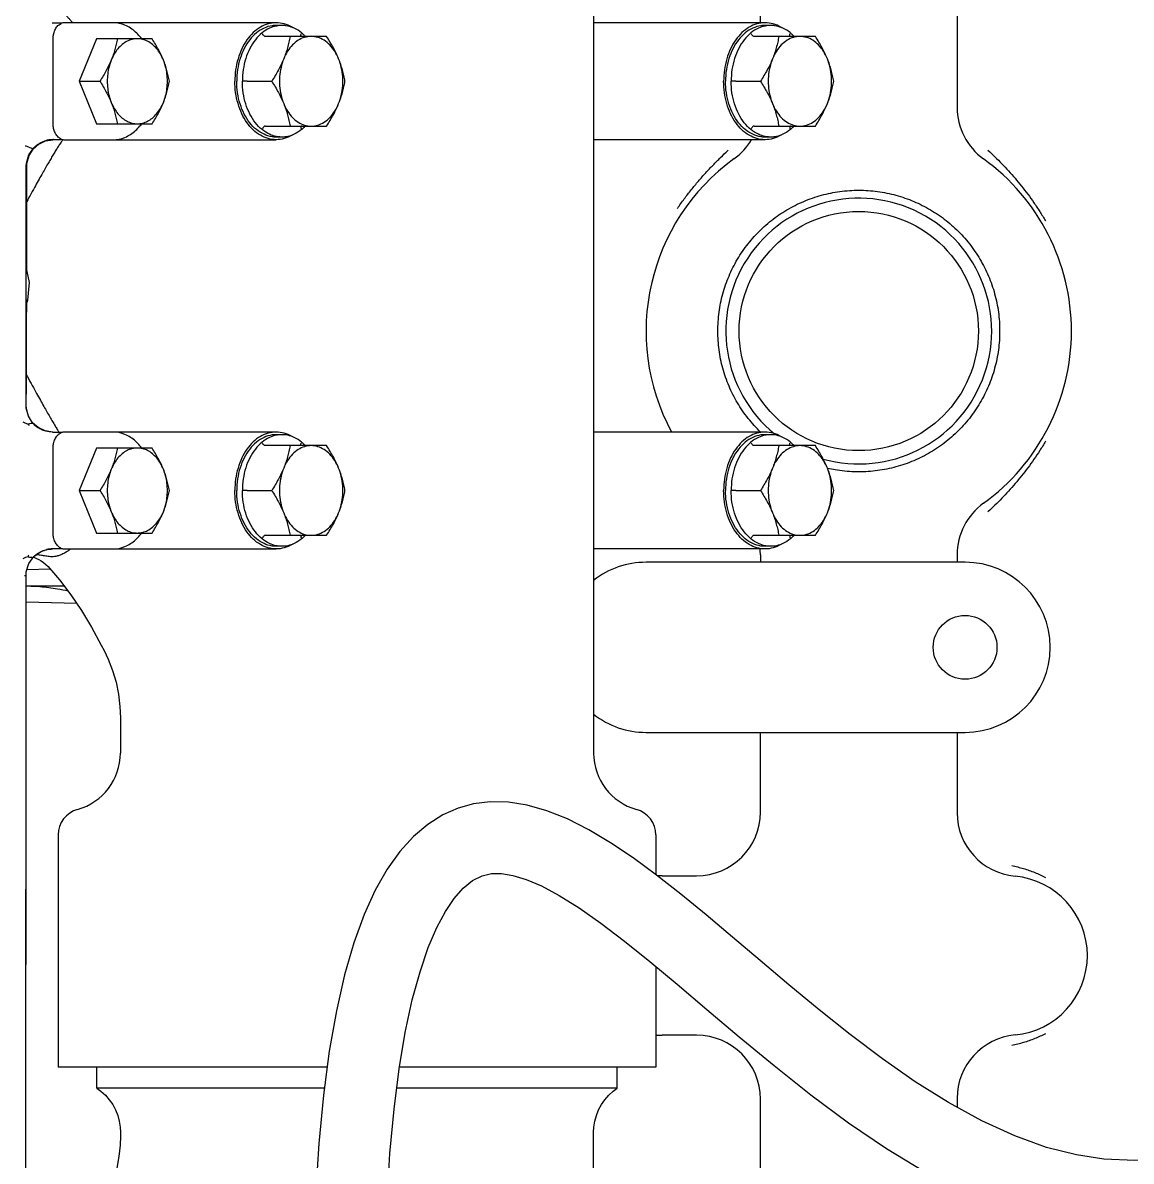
# Model space of a CAD drawing. Header units: millimetres. Extents: x 156850 to 204135, y 56350 to 74150.
# Drawn here: x 174462.8 to 174671.2, y 60931.3 to 61145.5 of the extents above; entities that cross this region are included whole.
import ezdxf

# ---------------------------------------------------------------- set-up
doc = ezdxf.new("R2010")
doc.units = ezdxf.units.MM
doc.header["$LTSCALE"] = 150
doc.layers.add('-----33 Equipment', color=5, linetype='Continuous')

# ---------------------------------------------------------------- blocks, each defined once
blk = doc.blocks.new('X-2F-PLAN$0$A$C73FA2420')
at = {"color": 0, "linetype": 'Continuous'}
for p, q in [((1229.8, 1174.88), (1238.05, 1174.88)), ((1238.05, 1174.88), (1252.91, 1174.88)), ((1252.91, 1174.88), (1253.74, 1174.88)), ((1281.98, 1165.36), (1282.22, 1174.88)), ((1285.23, 1167.67), (1285.23, 1174.89)), ((1288.43, 1170.27), (1288.32, 1174.71)), ((1318.73, 1174.85), (1319.24, 1174.87)), ((1319.25, 1174.84), (1323.36, 1174.82)), ((1338.16, 1174.85), (1339.06, 1174.52)), ((1339.06, 1174.52), (1342.38, 1174.21)), ((1339.18, 1174.76), (1339.18, 1174.76)), ((1342.38, 1174.21), (1345.31, 1174.84)), ((1344.19, 1174.74), (1348.45, 1174.73)), ((1348.45, 1174.73), (1351.01, 1174.73)), ((1351.01, 1174.73), (1353.95, 1174.73)), ((1353.95, 1174.73), (1356.78, 1174.73)), ((1356.78, 1174.73), (1360.34, 1174.73)), ((1360.34, 1174.73), (1364.22, 1174.74)), ((1364.22, 1174.74), (1364.74, 1174.71)), ((1364.23, 1174.84), (1364.81, 1174.81)), ((1364.81, 1174.81), (1366.41, 1174.34)), ((1290.7, 1173.46), (1290.65, 1173.32)), ((1314.45, 1171.3), (1315.06, 1172.59)), ((1315.06, 1172.59), (1315.99, 1173.64)), ((1367.48, 1173.54), (1368.41, 1172.49)), ((1368.41, 1172.49), (1369.01, 1171.2)), ((1292.23, 1168.26), (1292.23, 1169.89)), ((1295.23, 1169.79), (1311.23, 1169.79)), ((1314.23, 1169.86), (1314.45, 1171.3)), ((1314.23, 1169.88), (1314.23, 1168.26)), ((1369.01, 1171.2), (1369.22, 1169.86)), ((1369.23, 1168.25), (1369.23, 1169.86)), ((1372.23, 1169.79), (1388.23, 1169.79)), ((1391.23, 1170), (1391.23, 1168.13)), ((1238.42, 1168.84), (1194.73, 1168.84)), ((1194.73, 1118.26), (1194.73, 1168.84)), ((1292.23, 1167.67), (1292.23, 1127.84)), ((1314.23, 1127.84), (1314.23, 1167.67)), ((1369.23, 1167.67), (1369.23, 1127.84)), ((1391.23, 1127.84), (1391.23, 1167.67)), ((1303.23, 1164.9), (1295.23, 1161.64)), ((1311.23, 1161.64), (1303.23, 1164.9)), ((1303.23, 1164.9), (1303.23, 1160.99)), ((1380.23, 1164.9), (1372.23, 1161.64)), ((1388.23, 1161.64), (1380.23, 1164.9)), ((1380.23, 1164.9), (1380.23, 1160.99)), ((1190.79, 1161.59), (1194.73, 1161.59)), ((1190.79, 1118.79), (1190.79, 1161.59)), ((1295.23, 1161.64), (1295.23, 1151.19)), ((1311.23, 1151.19), (1311.23, 1161.64)), ((1372.23, 1161.64), (1372.23, 1151.19)), ((1388.23, 1151.19), (1388.23, 1161.64)), ((1273.14, 1160.21), (1273.14, 1160.21)), ((1182.48, 1157.13), (1181.78, 1157.13)), ((1260.47, 1157.14), (1253.83, 1157.14)), ((1262.62, 1157.22), (1260.47, 1157.14)), ((1303.23, 1133.31), (1303.23, 1128.68)), ((1380.23, 1133.31), (1380.23, 1128.68)), ((1294.8, 1129.87), (1294.8, 1118.35)), ((1311.67, 1118.35), (1311.67, 1129.87)), ((1371.8, 1129.87), (1371.8, 1118.35)), ((1388.67, 1118.35), (1388.67, 1129.87)), ((1292.73, 1126.78), (1292.73, 1127.84)), ((1313.73, 1126.78), (1313.73, 1127.84)), ((1369.73, 1126.78), (1369.73, 1127.84)), ((1390.73, 1126.78), (1390.73, 1127.84)), ((1190.79, 1063.69), (1190.79, 1105.17)), ((1194.73, 1056.44), (1194.73, 1104.66)), ((1243.46, 1093.62), (1243.46, 1093.62)), ((1230.75, 1089.08), (1230.75, 1089.08)), ((1164.95, 1068.14), (1182.48, 1068.14)), ((1423.73, 1068.14), (1253.83, 1068.14)), ((1292.23, 1035.91), (1292.23, 1068.14)), ((1314.23, 1035.91), (1314.23, 1068.14)), ((1369.23, 1035.91), (1369.23, 1068.14)), ((1391.23, 1035.91), (1391.23, 1068.14)), ((1190.79, 1063.69), (1194.73, 1063.69)), ((1257.73, 1058.28), (1257.73, 998.28)), ((1289.73, 998.28), (1289.73, 1058.28)), ((1213.67, 1056.44), (1194.73, 1056.44)), ((1238.42, 1056.44), (1230.94, 1056.44)), ((1200.73, 1048.78), (1200.73, 1055.28)), ((1230.73, 1055.28), (1230.73, 1048.78)), ((1303.23, 1041.38), (1303.23, 1036.76)), ((1380.23, 1041.38), (1380.23, 1036.76)), ((1174.35, 1036.78), (1188.73, 1036.78)), ((1242.73, 1036.78), (1257.73, 1036.78)), ((1291.12, 1036.78), (1289.73, 1036.78)), ((1294.8, 1037.94), (1294.8, 1026.43)), ((1311.67, 1026.43), (1311.67, 1037.94)), ((1371.8, 1037.94), (1371.8, 1026.43)), ((1388.67, 1026.43), (1388.67, 1037.94)), ((1391.23, 1036.78), (1423.73, 1036.78)), ((1292.73, 1034.85), (1292.73, 1035.91)), ((1313.73, 1034.85), (1313.73, 1035.91)), ((1369.73, 1034.85), (1369.73, 1035.91)), ((1390.73, 1034.85), (1390.73, 1035.91)), ((1188.85, 999.78), (1187.18, 999.78)), ((1257.73, 999.78), (1242.62, 999.78)), ((1291.12, 999.78), (1289.73, 999.78)), ((1423.85, 999.78), (1375.35, 999.78))]:
    blk.add_line(p, q, dxfattribs=at)
for points in [[(1171.91, 1174.89), (1192.34, 1174.89), (1198.63, 1174.89), (1204.54, 1174.89), (1210.01, 1174.89), (1225.36, 1174.89)], [(1209.67, 1174.89), (1210.45, 1174.89), (1211.24, 1174.89), (1212.03, 1174.89), (1212.82, 1174.89), (1213.61, 1174.89), (1214.41, 1174.88), (1215.2, 1174.88), (1216, 1174.88), (1216.8, 1174.88), (1217.6, 1174.88), (1229.8, 1174.88)], [(1225.36, 1174.89), (1231.18, 1174.88), (1237.52, 1174.88), (1242.45, 1174.88), (1247.33, 1174.88), (1267.92, 1174.88)], [(1267.92, 1174.88), (1273.81, 1174.88), (1279.97, 1174.88), (1286.38, 1174.88), (1287.23, 1174.88)], [(1287.23, 1174.88), (1287.91, 1174.84), (1289.52, 1174.33), (1290.8, 1173.39)], [(1291.06, 1174.4), (1290.93, 1174.46), (1290.78, 1174.51)], [(1314.61, 1171.77), (1315.06, 1172.62), (1315.99, 1173.68), (1317.23, 1174.45), (1318.73, 1174.85)], [(1315.53, 1174.38), (1315.5, 1174.37), (1315.47, 1174.38)], [(1315.71, 1174.43), (1315.65, 1174.41), (1315.59, 1174.39), (1315.53, 1174.38)], [(1315.99, 1173.64), (1317.23, 1174.42), (1318.74, 1174.81), (1319.25, 1174.84)], [(1319.24, 1174.87), (1322.9, 1174.87), (1333.67, 1174.85), (1343.72, 1174.84), (1353.17, 1174.83), (1362.17, 1174.84), (1364.23, 1174.84)], [(1323.36, 1174.82), (1329.75, 1174.8), (1330.04, 1174.8), (1330.33, 1174.8), (1330.63, 1174.8)], [(1330.63, 1174.8), (1333.5, 1174.78), (1333.78, 1174.78), (1334.06, 1174.78), (1334.34, 1174.78), (1339.17, 1174.76)], [(1364.74, 1174.71), (1366.24, 1174.32), (1367.48, 1173.54)], [(1366.41, 1174.34), (1367.72, 1173.43), (1368.03, 1173.07)], [(1290.65, 1173.32), (1290.46, 1172.9), (1290.24, 1172.47), (1289.98, 1172.04), (1289.67, 1171.6), (1289.33, 1171.17), (1288.94, 1170.75), (1288.62, 1170.44)], [(1290.65, 1173.76), (1290.64, 1173.71), (1290.64, 1173.66), (1290.65, 1173.62)], [(1290.8, 1173.39), (1291.7, 1172.14), (1291.82, 1171.77)], [(1315.83, 1173.59), (1315.84, 1173.62), (1315.85, 1173.65)], [(1288.62, 1170.44), (1286.42, 1168.57), (1283.63, 1166.46), (1280.65, 1164.47), (1277.5, 1162.57), (1274.15, 1160.73), (1273.14, 1160.21)], [(1181.78, 1157.13), (1180.03, 1157.19), (1177.92, 1157.4), (1175.7, 1157.8), (1173.43, 1158.4), (1171.17, 1159.2), (1168.97, 1160.2), (1167, 1161.29)], [(1190.79, 1161.59), (1190.21, 1160.8), (1189.45, 1159.97), (1188.6, 1159.23), (1187.68, 1158.59), (1186.68, 1158.06), (1185.64, 1157.65), (1184.55, 1157.35), (1183.44, 1157.18), (1182.48, 1157.13)], [(1273.14, 1160.21), (1271.49, 1159.42), (1269.36, 1158.6), (1267.15, 1157.96), (1264.9, 1157.49), (1262.62, 1157.22)], [(1243.46, 1093.62), (1242.19, 1096.5), (1240.41, 1099.33), (1238.13, 1102.02), (1235.34, 1104.56), (1232, 1106.96), (1228.05, 1109.21), (1223.44, 1111.3), (1218.15, 1113.23), (1212.12, 1114.97), (1205.33, 1116.52), (1197.77, 1117.86), (1189.45, 1118.97), (1180.38, 1119.84), (1170.56, 1120.45), (1160.11, 1120.8)], [(1159.85, 1107.3), (1169.45, 1106.99), (1178.48, 1106.44), (1186.8, 1105.68), (1194.4, 1104.71), (1201.26, 1103.56), (1207.37, 1102.24), (1212.7, 1100.79), (1217.24, 1099.23), (1221, 1097.63), (1224.04, 1096.01), (1226.49, 1094.35), (1228.42, 1092.65), (1229.84, 1090.89), (1230.75, 1089.08)], [(1234.09, 1060.7), (1236.95, 1064.95), (1239.41, 1069.07), (1241.44, 1073.07), (1242.99, 1076.92), (1244.04, 1080.62), (1244.6, 1084.18), (1244.66, 1087.58), (1244.26, 1090.76), (1243.46, 1093.62)], [(1230.75, 1089.08), (1231.15, 1087.33), (1231.16, 1085.45), (1230.81, 1083.32), (1230.06, 1080.85), (1228.82, 1077.95), (1227.03, 1074.6), (1224.69, 1070.86), (1221.81, 1066.77), (1218.44, 1062.33), (1214.6, 1057.56), (1210.33, 1052.43), (1205.61, 1046.86), (1200.46, 1040.77), (1195.02, 1034.21), (1189.54, 1027.3), (1184.26, 1020.2), (1179.41, 1013.07), (1175.18, 1006.07), (1174.54, 1004.86)], [(1182.48, 1068.14), (1183.44, 1068.09), (1184.55, 1067.92), (1185.64, 1067.62), (1186.68, 1067.21), (1187.68, 1066.68), (1188.6, 1066.04), (1189.45, 1065.3), (1190.21, 1064.47), (1190.79, 1063.69)], [(1177.45, 972.21), (1178.21, 977.32), (1179.64, 982.97), (1181.79, 988.95), (1184.62, 995.12), (1188.06, 1001.39), (1192, 1007.65), (1196.31, 1013.83), (1200.87, 1019.87), (1205.54, 1025.74), (1210.23, 1031.41), (1214.82, 1036.85), (1219.22, 1042.04), (1223.39, 1047), (1227.28, 1051.75), (1230.85, 1056.31), (1234.09, 1060.7)], [(1177.48, 952.29), (1177.21, 959.67), (1177.15, 966.38), (1177.45, 972.21)]]:
    blk.add_lwpolyline(points, dxfattribs=at)
for centre, radius in [((1333.23, 1018.28), 22.5), ((1038.73, 841.29), 165.1), ((1273.73, 998.28), 6)]:
    blk.add_circle(centre, radius, dxfattribs=at)
for centre, radius, start, end in [((1238.42, 1163.84), 5, 15.5899, 90), ((1253.83, 1168.14), 11, 195.5899, 270), ((1253.83, 1057.14), 11, 90, 164.4101), ((1273.73, 1058.28), 16, 141.9397, 180), ((1273.73, 1058.28), 16, 0, 38.0603), ((1238.42, 1061.44), 5, 270, 344.4101), ((1333.23, 1018.28), 40, 35.9117, 118.3723), ((1215.73, 1055.28), 15, 175.5744, 180), ((1215.73, 1055.28), 15, 0, 3.2108), ((1188.73, 1048.78), 12, 270, 0), ((1242.73, 1048.78), 12, 180, 270), ((1333.23, 1018.28), 25, 164.454, 140.7462), ((1375.35, 1048.78), 12, 215.9117, 239.3426), ((1291.12, 1048.78), 12, 270, 275.3387), ((1188.85, 987.78), 12, 5.3128, 90), ((1242.62, 987.78), 12, 90, 174.6872), ((1273.73, 998.28), 16, 180, 0), ((1291.12, 987.78), 12, 35.9117, 90), ((1375.35, 987.78), 12, 90, 144.0883), ((1333.23, 1018.28), 40, 215.9117, 324.0883), ((1215.73, 990.28), 15, 185.3128, 354.6872)]:
    blk.add_arc(centre, radius, start, end, dxfattribs=at)
for points, start_tangent, end_tangent in [([(1284.3, 1166.93), (1284.69, 1168.99), (1285.1, 1172.27), (1285.22, 1174.58)], (0.213147, 0.97702), (0.024711, 0.999695)), ([(1287.24, 1175.2), (1287.23, 1174.88)], (-0.003696, -0.999993), (0.189309, 0.981918)), ([(1290.78, 1174.51), (1290.6, 1175.01), (1290.38, 1175.49)], (-0.306508, 0.951868), (-0.441471, 0.897276)), ([(1290.78, 1174.51), (1290.67, 1173.98), (1290.7, 1173.78)], (-0.17666, -0.984272), (0.333357, -0.942801)), ([(1325.02, 1174.82), (1324.59, 1174.59), (1322.96, 1173.7), (1321.51, 1172.9), (1320.22, 1172.19), (1319.06, 1171.54), (1318.02, 1170.95), (1317.08, 1170.41), (1316.21, 1169.9), (1315.41, 1169.42), (1314.74, 1169.02)], (-0.880369, -0.474289), (-0.85026, -0.526362)), ([(1316.15, 1175.47), (1315.91, 1174.95), (1315.71, 1174.43)], (-0.466391, -0.884579), (-0.322063, -0.946718)), ([(1315.81, 1174), (1315.71, 1174.43)], (-0.252028, 0.96772), (-0.203317, 0.979113)), ([(1315.85, 1173.65), (1315.81, 1174)], (0.206956, 0.97835), (-0.252028, 0.96772)), ([(1368.79, 1168.27), (1368.42, 1168.52), (1367.77, 1168.94), (1367.08, 1169.38), (1366.33, 1169.83), (1365.53, 1170.3), (1364.67, 1170.81), (1363.72, 1171.35), (1362.68, 1171.94), (1361.52, 1172.59), (1360.22, 1173.31), (1358.77, 1174.11), (1357.64, 1174.73)], (-0.823476, 0.56735), (-0.879408, 0.476069)), ([(1367.81, 1174.33), (1367.71, 1173.99), (1367.61, 1173.54)], (-0.275199, -0.961387), (0.592957, -0.805234)), ([(1367.82, 1174.34), (1367.94, 1174.69), (1368.04, 1175.07)], (0.287151, 0.957885), (0.251036, 0.967978)), ([(1290.65, 1173.62), (1290.71, 1173.57)], (0.687827, -0.725875), (0.679333, -0.733831)), ([(1290.71, 1173.57), (1291.53, 1172.46), (1291.63, 1172.27)], (0.679333, -0.733831), (0.464444, -0.885602)), ([(1290.81, 1170.52), (1290.94, 1171.39), (1291.05, 1172.2), (1291.15, 1172.91)], (0.147522, 0.989059), (0.122176, 0.992508)), ([(1291.15, 1172.91), (1291.15, 1172.95)], (0.122176, 0.992508), (0.120888, 0.992666)), ([(1291.63, 1172.27), (1291.86, 1171.79)], (0.464444, -0.885602), (0.37724, -0.926116)), ([(1291.86, 1171.79), (1292.06, 1171.19)], (0.37724, -0.926116), (0.26272, -0.964872)), ([(1314.41, 1171.19), (1314.61, 1171.77)], (0.266959, 0.963708), (0.380815, 0.924651)), ([(1314.61, 1171.77), (1314.95, 1172.45), (1315.68, 1173.43)], (0.380815, 0.924651), (0.674823, 0.737979)), ([(1315.68, 1173.43), (1315.83, 1173.59)], (0.674823, 0.737979), (0.701153, 0.713011)), ([(1367.71, 1173.44), (1368.16, 1172.93)], (0.707421, -0.706792), (0.614768, -0.788708)), ([(1368.16, 1172.93), (1368.24, 1172.82)], (0.614768, -0.788708), (0.594917, -0.803787)), ([(1368.24, 1172.82), (1368.54, 1172.38), (1368.84, 1171.79)], (0.594917, -0.803787), (0.392673, -0.919678)), ([(1368.84, 1171.79), (1369.06, 1171.17), (1369.08, 1171.08)], (0.392672, -0.919679), (0.249698, -0.968324)), ([(1291.65, 1167.31), (1291.46, 1167.64), (1291.14, 1168.31), (1290.91, 1168.96), (1290.8, 1169.55), (1290.77, 1170.06), (1290.81, 1170.52)], (-0.523681, 0.851914), (0.147545, 0.989055)), ([(1292.06, 1171.19), (1292.13, 1170.91)], (0.26272, -0.964872), (0.206154, -0.97852)), ([(1292.22, 1170.45), (1292.13, 1171.04)], (-0.106998, 0.994259), (-0.208776, 0.977964)), ([(1292.13, 1170.91), (1292.23, 1169.89)], (0.206154, -0.97852), (0, -1)), ([(1292.26, 1169.88), (1292.22, 1170.45)], (-0.025662, 0.999671), (-0.106998, 0.994259)), ([(1292.26, 1169.73), (1292.26, 1169.88)], (0.018639, 0.999826), (-0.025662, 0.999671)), ([(1292.75, 1168.85), (1293.38, 1169.33), (1294.19, 1169.66)], (0.688401, 0.725331), (0.967127, 0.254293)), ([(1294.19, 1169.66), (1294.53, 1169.73), (1294.88, 1169.77), (1295.23, 1169.79)], (0.967009, 0.254742), (1, -0.000305)), ([(1311.23, 1169.79), (1311.59, 1169.77), (1311.94, 1169.73), (1312.28, 1169.65)], (1, 0.000289), (0.966885, -0.255212)), ([(1312.28, 1169.65), (1313.1, 1169.33), (1313.73, 1168.85), (1313.87, 1168.68)], (0.967016, -0.254714), (0.60752, -0.794304)), ([(1314.23, 1169.88), (1314.41, 1171.19)], (0, 1), (0.266959, 0.963708)), ([(1369.21, 1170.46), (1369.11, 1171.09)], (-0.118181, 0.992992), (-0.22709, 0.973874)), ([(1369.19, 1170.52), (1369.23, 1169.86)], (0.135205, -0.990818), (0, -1)), ([(1369.26, 1169.86), (1369.21, 1170.46)], (-0.024963, 0.999688), (-0.118181, 0.992992)), ([(1369.26, 1169.71), (1369.26, 1169.86)], (0.022455, 0.999748), (-0.024963, 0.999688)), ([(1369.74, 1168.85), (1370.37, 1169.33), (1371.18, 1169.65)], (0.686172, 0.727439), (0.966137, 0.258029)), ([(1371.18, 1169.65), (1371.52, 1169.73), (1371.88, 1169.77), (1372.23, 1169.79)], (0.96619, 0.257832), (1, -0.000214)), ([(1388.23, 1169.79), (1388.57, 1169.78), (1388.9, 1169.74), (1389.21, 1169.67)], (1, 0.00029), (0.971526, -0.236933)), ([(1389.21, 1169.67), (1390.05, 1169.36), (1390.7, 1168.88), (1390.88, 1168.67)], (0.971613, -0.236577), (0.604365, -0.796707)), ([(1394.84, 1170.95), (1394.72, 1170.43), (1394.51, 1169.83), (1394.17, 1169.18), (1393.71, 1168.51), (1393.17, 1167.88), (1392.63, 1167.34), (1392.13, 1166.89), (1391.66, 1166.48), (1391.23, 1166.11)], (-0.138504, -0.990362), (-0.751285, -0.659978)), ([(1292.35, 1168.26), (1292.23, 1167.67)], (-0.379279, -0.925282), (0, -1)), ([(1292.35, 1168.26), (1292.75, 1168.85)], (0.379287, 0.925279), (0.688401, 0.725331)), ([(1313.87, 1168.68), (1314.12, 1168.26)], (0.60752, -0.794304), (0.378024, -0.925796)), ([(1314.23, 1167.67), (1314.12, 1168.26)], (0, 1), (-0.378193, 0.925727)), ([(1314.66, 1168.97), (1314.23, 1168.7)], (-0.849326, -0.527869), (-0.843637, -0.536914)), ([(1314.74, 1169.02), (1314.66, 1168.97)], (-0.85026, -0.526362), (-0.849326, -0.527869)), ([(1369.02, 1168.11), (1368.79, 1168.27)], (-0.816915, 0.576758), (-0.823476, 0.56735)), ([(1369.24, 1167.96), (1369.02, 1168.11)], (-0.809177, 0.587565), (-0.816915, 0.576758)), ([(1369.35, 1168.25), (1369.23, 1167.67)], (-0.3764, -0.926457), (0, -1)), ([(1369.35, 1168.25), (1369.74, 1168.85)], (0.376412, 0.926452), (0.686172, 0.727439)), ([(1390.88, 1168.67), (1391.1, 1168.29)], (0.604365, -0.796707), (0.39559, -0.918427)), ([(1391.23, 1167.67), (1391.2, 1167.99), (1391.1, 1168.29)], (0, 1), (-0.395552, 0.918444)), ([(1291.83, 1167.03), (1291.65, 1167.31)], (-0.551456, 0.834204), (-0.523681, 0.851914)), ([(1292.23, 1166.45), (1292.21, 1166.49), (1291.83, 1167.03)], (-0.588456, 0.808529), (-0.551456, 0.834204)), ([(1299.23, 1158.85), (1298.25, 1158.48), (1297.26, 1158.18), (1296.25, 1157.92), (1295.23, 1157.72)], (-0.92582, -0.377964), (-0.985438, -0.170033)), ([(1299.23, 1158.85), (1298.1, 1158.29), (1297.11, 1157.59), (1296.31, 1156.78), (1295.72, 1155.89), (1295.35, 1154.93), (1295.23, 1153.95)], (-0.92582, -0.377964), (0, -1)), ([(1303.23, 1160.99), (1302.21, 1160.36), (1301.21, 1159.79), (1300.22, 1159.29), (1299.23, 1158.85)], (-0.84076, -0.541408), (-0.92582, -0.377964)), ([(1307.23, 1158.85), (1305.97, 1159.27), (1304.62, 1159.52), (1303.23, 1159.61), (1301.84, 1159.52), (1300.5, 1159.27), (1299.23, 1158.85)], (-0.92582, 0.377964), (-0.92582, -0.377964)), ([(1307.23, 1158.85), (1306.25, 1159.29), (1305.26, 1159.79), (1304.25, 1160.36), (1303.23, 1160.99)], (-0.92582, 0.377964), (-0.84076, 0.541408)), ([(1311.23, 1153.95), (1311.11, 1154.93), (1310.75, 1155.89), (1310.16, 1156.78), (1309.36, 1157.59), (1308.38, 1158.29), (1307.23, 1158.85)], (0, 1), (-0.92582, 0.377964)), ([(1311.23, 1157.72), (1310.21, 1157.92), (1309.21, 1158.18), (1308.22, 1158.48), (1307.23, 1158.85)], (-0.985438, 0.170033), (-0.92582, 0.377964)), ([(1376.23, 1158.85), (1375.25, 1158.48), (1374.26, 1158.18), (1373.25, 1157.92), (1372.23, 1157.72)], (-0.92582, -0.377964), (-0.985438, -0.170033)), ([(1376.23, 1158.85), (1375.1, 1158.29), (1374.11, 1157.59), (1373.31, 1156.78), (1372.72, 1155.89), (1372.35, 1154.93), (1372.23, 1153.95)], (-0.92582, -0.377964), (0, -1)), ([(1380.23, 1160.99), (1379.21, 1160.36), (1378.21, 1159.79), (1377.22, 1159.29), (1376.23, 1158.85)], (-0.84076, -0.541408), (-0.92582, -0.377964)), ([(1384.23, 1158.85), (1382.97, 1159.27), (1381.62, 1159.52), (1380.23, 1159.61), (1378.84, 1159.52), (1377.5, 1159.27), (1376.23, 1158.85)], (-0.92582, 0.377964), (-0.92582, -0.377964)), ([(1384.23, 1158.85), (1383.25, 1159.29), (1382.26, 1159.79), (1381.25, 1160.36), (1380.23, 1160.99)], (-0.92582, 0.377964), (-0.84076, 0.541408)), ([(1388.23, 1153.95), (1388.11, 1154.93), (1387.75, 1155.89), (1387.16, 1156.78), (1386.36, 1157.59), (1385.38, 1158.29), (1384.23, 1158.85)], (0, 1), (-0.92582, 0.377964)), ([(1388.23, 1157.72), (1387.21, 1157.92), (1386.21, 1158.18), (1385.22, 1158.48), (1384.23, 1158.85)], (-0.985438, 0.170033), (-0.92582, 0.377964)), ([(1292.23, 1158.48), (1292.68, 1156.29), (1293.98, 1154.27), (1294.83, 1153.46)], (0, -1), (0.766761, -0.641932)), ([(1311.64, 1153.46), (1312.49, 1154.27), (1313.79, 1156.29), (1314.23, 1158.48)], (0.766761, 0.641932), (0, 1)), ([(1369.23, 1158.48), (1369.68, 1156.29), (1370.98, 1154.27), (1371.83, 1153.46)], (0, -1), (0.766761, -0.641932)), ([(1388.64, 1153.46), (1389.49, 1154.27), (1390.79, 1156.29), (1391.23, 1158.48)], (0.766761, 0.641932), (0, 1)), ([(1294.83, 1153.46), (1295.18, 1153.18)], (0.766761, -0.641932), (0.796285, -0.604921)), ([(1295.23, 1153.95), (1295.36, 1152.97), (1295.72, 1152.02), (1296.31, 1151.12), (1297.11, 1150.32), (1298.09, 1149.62), (1299.23, 1149.05)], (0, -1), (0.92582, -0.377964)), ([(1307.23, 1149.05), (1308.37, 1149.62), (1309.36, 1150.31), (1310.16, 1151.12), (1310.75, 1152.02), (1311.11, 1152.97), (1311.23, 1153.95)], (0.92582, 0.377964), (0, 1)), ([(1311.29, 1153.18), (1311.64, 1153.46)], (0.796285, 0.604921), (0.766761, 0.641932)), ([(1371.83, 1153.46), (1372.18, 1153.18)], (0.766761, -0.641932), (0.796285, -0.604921)), ([(1372.23, 1153.95), (1372.36, 1152.97), (1372.72, 1152.02), (1373.31, 1151.12), (1374.11, 1150.32), (1375.09, 1149.62), (1376.23, 1149.05)], (0, -1), (0.92582, -0.377964)), ([(1384.23, 1149.05), (1385.37, 1149.62), (1386.36, 1150.31), (1387.16, 1151.12), (1387.75, 1152.02), (1388.11, 1152.97), (1388.23, 1153.95)], (0.92582, 0.377964), (0, 1)), ([(1388.29, 1153.18), (1388.64, 1153.46)], (0.796285, 0.604921), (0.766761, 0.641932)), ([(1295.23, 1151.19), (1296.25, 1150.56), (1297.26, 1149.99), (1298.25, 1149.49), (1299.23, 1149.05)], (0.84076, -0.541408), (0.92582, -0.377964)), ([(1307.23, 1149.05), (1308.22, 1149.49), (1309.21, 1149.99), (1310.21, 1150.56), (1311.23, 1151.19)], (0.92582, 0.377964), (0.84076, 0.541408)), ([(1372.23, 1151.19), (1373.25, 1150.56), (1374.26, 1149.99), (1375.25, 1149.49), (1376.23, 1149.05)], (0.84076, -0.541408), (0.92582, -0.377964)), ([(1384.23, 1149.05), (1385.22, 1149.49), (1386.21, 1149.99), (1387.21, 1150.56), (1388.23, 1151.19)], (0.92582, 0.377964), (0.84076, 0.541408)), ([(1299.23, 1149.05), (1300.22, 1148.68), (1301.21, 1148.38), (1302.21, 1148.13), (1303.23, 1147.93)], (0.92582, -0.377964), (0.985438, -0.170033)), ([(1299.23, 1149.05), (1300.5, 1148.64), (1301.85, 1148.38), (1303.23, 1148.3), (1304.62, 1148.38), (1305.97, 1148.64), (1307.23, 1149.05)], (0.92582, -0.377964), (0.92582, 0.377964)), ([(1303.23, 1147.93), (1304.25, 1148.13), (1305.26, 1148.38), (1306.25, 1148.68), (1307.23, 1149.05)], (0.985438, 0.170033), (0.92582, 0.377964)), ([(1376.23, 1149.05), (1377.22, 1148.68), (1378.21, 1148.38), (1379.21, 1148.13), (1380.23, 1147.93)], (0.92582, -0.377964), (0.985438, -0.170033)), ([(1376.23, 1149.05), (1377.5, 1148.64), (1378.85, 1148.38), (1380.23, 1148.3), (1381.62, 1148.38), (1382.97, 1148.64), (1384.23, 1149.05)], (0.92582, -0.377964), (0.92582, 0.377964)), ([(1380.23, 1147.93), (1381.25, 1148.13), (1382.26, 1148.38), (1383.25, 1148.68), (1384.23, 1149.05)], (0.985438, 0.170033), (0.92582, 0.377964)), ([(1292.23, 1127.84), (1292.45, 1129.36), (1293.07, 1130.81), (1294.09, 1132.16), (1295.46, 1133.34), (1297.12, 1134.31), (1299.02, 1135.02), (1301.09, 1135.47), (1303.23, 1135.62)], (0, 1), (1, 0)), ([(1314.23, 1127.84), (1314.02, 1129.36), (1313.4, 1130.81), (1312.38, 1132.16), (1311.01, 1133.34), (1309.35, 1134.31), (1307.44, 1135.02), (1305.38, 1135.47), (1303.23, 1135.62)], (0, 1), (-1, 0)), ([(1369.23, 1127.84), (1369.45, 1129.36), (1370.07, 1130.81), (1371.09, 1132.16), (1372.46, 1133.34), (1374.12, 1134.31), (1376.02, 1135.02), (1378.09, 1135.47), (1380.23, 1135.62)], (0, 1), (1, 0)), ([(1391.23, 1127.84), (1391.02, 1129.36), (1390.4, 1130.81), (1389.38, 1132.16), (1388.01, 1133.34), (1386.35, 1134.31), (1384.44, 1135.02), (1382.38, 1135.47), (1380.23, 1135.62)], (0, 1), (-1, 0)), ([(1292.73, 1127.84), (1292.79, 1128.61), (1293.25, 1130.13), (1294.14, 1131.55), (1295.43, 1132.81), (1297.06, 1133.84), (1298.96, 1134.62), (1301.05, 1135.1), (1303.23, 1135.26)], (0, 1), (1, 0)), ([(1292.83, 1127.8), (1293.25, 1129.07), (1294.14, 1130.49), (1295.43, 1131.75), (1297.06, 1132.78), (1298.96, 1133.56), (1301.05, 1134.04), (1303.23, 1134.2)], (0.1942, 0.980962), (1, 0)), ([(1313.73, 1127.84), (1313.68, 1128.61), (1313.22, 1130.13), (1312.33, 1131.55), (1311.04, 1132.81), (1309.41, 1133.84), (1307.5, 1134.62), (1305.42, 1135.1), (1303.23, 1135.26)], (0, 1), (-1, 0)), ([(1313.63, 1127.8), (1313.22, 1129.07), (1312.33, 1130.49), (1311.04, 1131.75), (1309.41, 1132.78), (1307.5, 1133.56), (1305.42, 1134.04), (1303.23, 1134.2)], (-0.1942, 0.980962), (-1, 0)), ([(1303.23, 1133.31), (1303.23, 1133.49), (1303.23, 1133.7), (1303.23, 1133.9), (1303.23, 1134.07)], (0, 1), (0, 1)), ([(1369.73, 1127.84), (1369.79, 1128.61), (1370.25, 1130.13), (1371.14, 1131.55), (1372.43, 1132.81), (1374.06, 1133.84), (1375.96, 1134.62), (1378.05, 1135.1), (1380.23, 1135.26)], (0, 1), (1, 0)), ([(1369.83, 1127.8), (1370.25, 1129.07), (1371.14, 1130.49), (1372.43, 1131.75), (1374.06, 1132.78), (1375.96, 1133.56), (1378.05, 1134.04), (1380.23, 1134.2)], (0.1942, 0.980962), (1, 0)), ([(1390.73, 1127.84), (1390.68, 1128.61), (1390.22, 1130.13), (1389.33, 1131.55), (1388.04, 1132.81), (1386.41, 1133.84), (1384.5, 1134.62), (1382.42, 1135.1), (1380.23, 1135.26)], (0, 1), (-1, 0)), ([(1390.63, 1127.8), (1390.22, 1129.07), (1389.33, 1130.49), (1388.04, 1131.75), (1386.41, 1132.78), (1384.5, 1133.56), (1382.42, 1134.04), (1380.23, 1134.2)], (-0.1942, 0.980962), (-1, 0)), ([(1380.23, 1133.31), (1380.23, 1133.49), (1380.23, 1133.7), (1380.23, 1133.9), (1380.23, 1134.07)], (0, 1), (0, 1)), ([(1294.8, 1129.87), (1294.76, 1130.03), (1294.64, 1130.19), (1294.48, 1130.33), (1294.3, 1130.42)], (0, 1), (-0.92582, 0.377964)), ([(1311.67, 1129.87), (1311.71, 1130.03), (1311.83, 1130.19), (1311.99, 1130.33), (1312.17, 1130.42)], (0, 1), (0.92582, 0.377964)), ([(1371.8, 1129.87), (1371.76, 1130.03), (1371.64, 1130.19), (1371.48, 1130.33), (1371.3, 1130.42)], (0, 1), (-0.92582, 0.377964)), ([(1388.67, 1129.87), (1388.71, 1130.03), (1388.83, 1130.19), (1388.99, 1130.33), (1389.17, 1130.42)], (0, 1), (0.92582, 0.377964)), ([(1293.16, 1124.71), (1293.07, 1124.86), (1292.45, 1126.32), (1292.23, 1127.84)], (-0.527024, 0.84985), (0, 1)), ([(1292.73, 1126.78), (1292.79, 1127.55), (1292.83, 1127.8)], (0, 1), (0.1942, 0.980962)), ([(1293.15, 1124.71), (1292.79, 1126), (1292.73, 1126.78)], (-0.378535, 0.925587), (0, 1)), ([(1303.23, 1128.68), (1302.17, 1128.02), (1301.11, 1127.42), (1300.06, 1126.88), (1299.02, 1126.43)], (-0.84076, -0.541408), (-0.92582, -0.377964)), ([(1307.45, 1126.43), (1305.84, 1126.93), (1304.12, 1127.19), (1302.35, 1127.19), (1300.63, 1126.93), (1299.02, 1126.43)], (-0.92582, 0.377964), (-0.92582, -0.377964)), ([(1307.45, 1126.43), (1306.41, 1126.88), (1305.36, 1127.42), (1304.3, 1128.02), (1303.23, 1128.68)], (-0.92582, 0.377964), (-0.84076, 0.541408)), ([(1313.31, 1124.71), (1313.4, 1124.86), (1314.02, 1126.32), (1314.23, 1127.84)], (0.527024, 0.84985), (0, 1)), ([(1313.32, 1124.71), (1313.68, 1126), (1313.73, 1126.78)], (0.378535, 0.925587), (0, 1)), ([(1313.73, 1126.78), (1313.68, 1127.55), (1313.63, 1127.8)], (0, 1), (-0.1942, 0.980962)), ([(1370.16, 1124.71), (1370.07, 1124.86), (1369.45, 1126.32), (1369.23, 1127.84)], (-0.527024, 0.84985), (0, 1)), ([(1369.73, 1126.78), (1369.79, 1127.55), (1369.83, 1127.8)], (0, 1), (0.1942, 0.980962)), ([(1370.15, 1124.71), (1369.79, 1126), (1369.73, 1126.78)], (-0.378535, 0.925587), (0, 1)), ([(1380.23, 1128.68), (1379.17, 1128.02), (1378.11, 1127.42), (1377.06, 1126.88), (1376.02, 1126.43)], (-0.84076, -0.541408), (-0.92582, -0.377964)), ([(1384.45, 1126.43), (1382.84, 1126.93), (1381.12, 1127.19), (1379.35, 1127.19), (1377.63, 1126.93), (1376.02, 1126.43)], (-0.92582, 0.377964), (-0.92582, -0.377964)), ([(1384.45, 1126.43), (1383.41, 1126.88), (1382.36, 1127.42), (1381.3, 1128.02), (1380.23, 1128.68)], (-0.92582, 0.377964), (-0.84076, 0.541408)), ([(1390.31, 1124.71), (1390.4, 1124.86), (1391.02, 1126.32), (1391.23, 1127.84)], (0.527024, 0.84985), (0, 1)), ([(1390.32, 1124.71), (1390.68, 1126), (1390.73, 1126.78)], (0.378535, 0.925587), (0, 1)), ([(1390.73, 1126.78), (1390.68, 1127.55), (1390.63, 1127.8)], (0, 1), (-0.1942, 0.980962)), ([(1294.18, 1123.01), (1294.14, 1123.06), (1293.25, 1124.48), (1293.15, 1124.71)], (-0.639571, 0.768732), (-0.378535, 0.925587)), ([(1299.02, 1126.43), (1297.6, 1125.7), (1296.41, 1124.77), (1295.53, 1123.69), (1294.98, 1122.5), (1294.8, 1121.26)], (-0.92582, -0.377964), (0, -1)), ([(1299.02, 1126.43), (1297.98, 1126.04), (1296.93, 1125.71), (1295.87, 1125.45), (1294.8, 1125.24)], (-0.92582, -0.377964), (-0.985438, -0.170033)), ([(1311.67, 1121.26), (1311.48, 1122.5), (1310.94, 1123.69), (1310.06, 1124.77), (1308.88, 1125.69), (1307.45, 1126.43)], (0, 1), (-0.92582, 0.377964)), ([(1311.67, 1125.24), (1310.6, 1125.45), (1309.54, 1125.71), (1308.49, 1126.04), (1307.45, 1126.43)], (-0.985438, 0.170033), (-0.92582, 0.377964)), ([(1312.28, 1123.01), (1312.33, 1123.06), (1313.22, 1124.48), (1313.32, 1124.71)], (0.639571, 0.768732), (0.378535, 0.925587)), ([(1371.18, 1123.01), (1371.14, 1123.06), (1370.25, 1124.48), (1370.15, 1124.71)], (-0.639571, 0.768732), (-0.378535, 0.925587)), ([(1376.02, 1126.43), (1374.6, 1125.7), (1373.41, 1124.77), (1372.53, 1123.69), (1371.98, 1122.5), (1371.8, 1121.26)], (-0.92582, -0.377964), (0, -1)), ([(1376.02, 1126.43), (1374.98, 1126.04), (1373.93, 1125.71), (1372.87, 1125.45), (1371.8, 1125.24)], (-0.92582, -0.377964), (-0.985438, -0.170033)), ([(1388.67, 1121.26), (1388.48, 1122.5), (1387.94, 1123.69), (1387.06, 1124.77), (1385.88, 1125.69), (1384.45, 1126.43)], (0, 1), (-0.92582, 0.377964)), ([(1388.67, 1125.24), (1387.6, 1125.45), (1386.54, 1125.71), (1385.49, 1126.04), (1384.45, 1126.43)], (-0.985438, 0.170033), (-0.92582, 0.377964)), ([(1389.28, 1123.01), (1389.33, 1123.06), (1390.22, 1124.48), (1390.32, 1124.71)], (0.639571, 0.768732), (0.378535, 0.925587)), ([(1294.35, 1122.82), (1294.18, 1123.01)], (-0.664574, 0.747223), (-0.639571, 0.768732)), ([(1294.48, 1123.18), (1294.3, 1123.13)], (-0.989806, -0.142419), (-0.92582, -0.377964)), ([(1294.77, 1122.39), (1294.35, 1122.82)], (-0.719955, 0.694021), (-0.664574, 0.747223)), ([(1294.68, 1123.16), (1294.64, 1123.18), (1294.48, 1123.18)], (-0.926496, 0.376304), (-0.989806, -0.142419)), ([(1294.8, 1122.98), (1294.76, 1123.11), (1294.68, 1123.16)], (0, 1), (-0.926496, 0.376304)), ([(1311.67, 1122.98), (1311.71, 1123.11), (1311.79, 1123.16)], (0, 1), (0.926936, 0.375219)), ([(1311.7, 1122.39), (1312.12, 1122.82)], (0.719955, 0.694021), (0.664539, 0.747253)), ([(1311.79, 1123.16), (1311.83, 1123.18), (1311.99, 1123.18)], (0.926936, 0.375219), (0.989806, -0.142419)), ([(1311.99, 1123.18), (1312.17, 1123.13)], (0.989806, -0.142419), (0.92582, -0.377964)), ([(1312.12, 1122.82), (1312.28, 1123.01)], (0.664539, 0.747253), (0.639571, 0.768732)), ([(1371.35, 1122.82), (1371.18, 1123.01)], (-0.664574, 0.747223), (-0.639571, 0.768732)), ([(1371.48, 1123.18), (1371.3, 1123.13)], (-0.989806, -0.142419), (-0.92582, -0.377964)), ([(1371.77, 1122.39), (1371.35, 1122.82)], (-0.719955, 0.694021), (-0.664574, 0.747223)), ([(1371.68, 1123.16), (1371.64, 1123.18), (1371.48, 1123.18)], (-0.926496, 0.376304), (-0.989806, -0.142419)), ([(1371.8, 1122.98), (1371.76, 1123.11), (1371.68, 1123.16)], (0, 1), (-0.926496, 0.376304)), ([(1388.67, 1122.98), (1388.71, 1123.11), (1388.79, 1123.16)], (0, 1), (0.926936, 0.375219)), ([(1388.7, 1122.39), (1389.12, 1122.82)], (0.719955, 0.694021), (0.664539, 0.747253)), ([(1388.79, 1123.16), (1388.83, 1123.18), (1388.99, 1123.18)], (0.926936, 0.375219), (0.989806, -0.142419)), ([(1388.99, 1123.18), (1389.17, 1123.13)], (0.989806, -0.142419), (0.92582, -0.377964)), ([(1389.12, 1122.82), (1389.28, 1123.01)], (0.664539, 0.747253), (0.639571, 0.768732)), ([(1294.8, 1121.26), (1294.99, 1120.02), (1295.53, 1118.84), (1296.41, 1117.76), (1297.59, 1116.83), (1299.02, 1116.1)], (0, -1), (0.92582, -0.377964)), ([(1307.45, 1116.1), (1308.87, 1116.83), (1310.06, 1117.76), (1310.94, 1118.84), (1311.48, 1120.03), (1311.67, 1121.26)], (0.92582, 0.377964), (0, 1)), ([(1371.8, 1121.26), (1371.99, 1120.02), (1372.53, 1118.84), (1373.41, 1117.76), (1374.59, 1116.83), (1376.02, 1116.1)], (0, -1), (0.92582, -0.377964)), ([(1384.45, 1116.1), (1385.87, 1116.83), (1387.06, 1117.76), (1387.94, 1118.84), (1388.48, 1120.03), (1388.67, 1121.26)], (0.92582, 0.377964), (0, 1)), ([(1294.8, 1118.35), (1295.87, 1117.69), (1296.93, 1117.09), (1297.98, 1116.56), (1299.02, 1116.1)], (0.84076, -0.541408), (0.92582, -0.377964)), ([(1307.45, 1116.1), (1308.49, 1116.56), (1309.54, 1117.09), (1310.6, 1117.69), (1311.67, 1118.35)], (0.92582, 0.377964), (0.84076, 0.541408)), ([(1371.8, 1118.35), (1372.87, 1117.69), (1373.93, 1117.09), (1374.98, 1116.56), (1376.02, 1116.1)], (0.84076, -0.541408), (0.92582, -0.377964)), ([(1384.45, 1116.1), (1385.49, 1116.56), (1386.54, 1117.09), (1387.6, 1117.69), (1388.67, 1118.35)], (0.92582, 0.377964), (0.84076, 0.541408)), ([(1299.02, 1116.1), (1300.06, 1115.71), (1301.11, 1115.38), (1302.17, 1115.12), (1303.23, 1114.91)], (0.92582, -0.377964), (0.985438, -0.170033)), ([(1299.02, 1116.1), (1300.63, 1115.59), (1302.35, 1115.33), (1304.12, 1115.33), (1305.84, 1115.59), (1307.45, 1116.1)], (0.92582, -0.377964), (0.92582, 0.377964)), ([(1303.23, 1114.91), (1304.3, 1115.12), (1305.36, 1115.38), (1306.41, 1115.71), (1307.45, 1116.1)], (0.985438, 0.170033), (0.92582, 0.377964)), ([(1376.02, 1116.1), (1377.06, 1115.71), (1378.11, 1115.38), (1379.17, 1115.12), (1380.23, 1114.91)], (0.92582, -0.377964), (0.985438, -0.170033)), ([(1376.02, 1116.1), (1377.63, 1115.59), (1379.35, 1115.33), (1381.12, 1115.33), (1382.84, 1115.59), (1384.45, 1116.1)], (0.92582, -0.377964), (0.92582, 0.377964)), ([(1380.23, 1114.91), (1381.3, 1115.12), (1382.36, 1115.38), (1383.41, 1115.71), (1384.45, 1116.1)], (0.985438, 0.170033), (0.92582, 0.377964)), ([(1356.3, 1052.38), (1358.1, 1051.1), (1359.81, 1049.78), (1361.44, 1048.43), (1362.99, 1047.06), (1364.47, 1045.67), (1365.89, 1044.27), (1367.25, 1042.86)], (0.826591, -0.562803), (0.6861, -0.727508)), ([(1292.23, 1035.91), (1292.45, 1037.43), (1293.07, 1038.89), (1294.09, 1040.24), (1295.46, 1041.41), (1297.12, 1042.38), (1299.02, 1043.1), (1301.09, 1043.54), (1303.23, 1043.69)], (0, 1), (1, 0)), ([(1292.73, 1035.91), (1292.79, 1036.69), (1293.25, 1038.21), (1294.14, 1039.63), (1295.43, 1040.88), (1297.06, 1041.92), (1298.96, 1042.7), (1301.05, 1043.18), (1303.23, 1043.34)], (0, 1), (1, 0)), ([(1314.23, 1035.91), (1314.02, 1037.43), (1313.4, 1038.89), (1312.38, 1040.24), (1311.01, 1041.41), (1309.35, 1042.38), (1307.44, 1043.1), (1305.38, 1043.54), (1303.23, 1043.69)], (0, 1), (-1, 0)), ([(1313.73, 1035.91), (1313.68, 1036.69), (1313.22, 1038.21), (1312.33, 1039.63), (1311.04, 1040.88), (1309.41, 1041.92), (1307.5, 1042.7), (1305.42, 1043.18), (1303.23, 1043.34)], (0, 1), (-1, 0)), ([(1314.23, 1036.75), (1315.46, 1037.93), (1316.81, 1039.07), (1318.24, 1040.13), (1319.73, 1041.08), (1321.28, 1041.93), (1322.89, 1042.67), (1324.54, 1043.31), (1326.23, 1043.84), (1327.96, 1044.25), (1329.7, 1044.54), (1331.46, 1044.72), (1333.23, 1044.78)], (0.697032, 0.71704), (1, 0)), ([(1333.23, 1044.78), (1335, 1044.72), (1336.77, 1044.54), (1338.51, 1044.25), (1340.24, 1043.84), (1341.93, 1043.31), (1343.58, 1042.67), (1345.19, 1041.93), (1346.74, 1041.08), (1348.23, 1040.13), (1349.66, 1039.07), (1351.01, 1037.93), (1352.28, 1036.7), (1353.47, 1035.39), (1354.57, 1034), (1355.57, 1032.54), (1356.47, 1031.01), (1357.27, 1029.43), (1357.96, 1027.8), (1358.54, 1026.13), (1359.01, 1024.42), (1359.36, 1022.69), (1359.6, 1020.93), (1359.72, 1019.16), (1359.72, 1017.39), (1359.6, 1015.63), (1359.36, 1013.87), (1359.01, 1012.13), (1358.54, 1010.43), (1357.96, 1008.75), (1357.27, 1007.12), (1356.47, 1005.54), (1355.57, 1004.02), (1354.57, 1002.56), (1353.47, 1001.17), (1352.28, 999.86), (1351.01, 998.62), (1349.66, 997.48), (1348.23, 996.43), (1346.74, 995.48), (1345.19, 994.63), (1343.58, 993.88), (1341.93, 993.24), (1340.24, 992.72), (1338.51, 992.31), (1336.77, 992.01), (1335, 991.84), (1333.23, 991.78)], (1, 0), (-1, 0.000003)), ([(1369.23, 1035.91), (1369.45, 1037.43), (1370.07, 1038.89), (1371.09, 1040.24), (1372.46, 1041.41), (1374.12, 1042.38), (1376.02, 1043.1), (1378.09, 1043.54), (1380.23, 1043.69)], (0, 1), (1, 0)), ([(1369.73, 1035.91), (1369.79, 1036.69), (1370.25, 1038.21), (1371.14, 1039.63), (1372.43, 1040.88), (1374.06, 1041.92), (1375.96, 1042.7), (1378.05, 1043.18), (1380.23, 1043.34)], (0, 1), (1, 0)), ([(1391.23, 1035.91), (1391.02, 1037.43), (1390.4, 1038.89), (1389.38, 1040.24), (1388.01, 1041.41), (1386.35, 1042.38), (1384.44, 1043.1), (1382.38, 1043.54), (1380.23, 1043.69)], (0, 1), (-1, 0)), ([(1390.73, 1035.91), (1390.68, 1036.69), (1390.22, 1038.21), (1389.33, 1039.63), (1388.04, 1040.88), (1386.41, 1041.92), (1384.5, 1042.7), (1382.42, 1043.18), (1380.23, 1043.34)], (0, 1), (-1, 0)), ([(1292.83, 1035.88), (1293.25, 1037.15), (1294.14, 1038.57), (1295.43, 1039.82), (1297.06, 1040.86), (1298.96, 1041.64), (1301.05, 1042.12), (1303.23, 1042.28)], (0.1942, 0.980962), (1, 0)), ([(1313.63, 1035.88), (1313.22, 1037.15), (1312.33, 1038.57), (1311.04, 1039.82), (1309.41, 1040.86), (1307.5, 1041.64), (1305.42, 1042.12), (1303.23, 1042.28)], (-0.1942, 0.980962), (-1, 0)), ([(1303.23, 1041.38), (1303.23, 1041.57), (1303.23, 1041.78), (1303.23, 1041.98), (1303.23, 1042.15)], (0, 1), (0, 1)), ([(1369.83, 1035.88), (1370.25, 1037.15), (1371.14, 1038.57), (1372.43, 1039.82), (1374.06, 1040.86), (1375.96, 1041.64), (1378.05, 1042.12), (1380.23, 1042.28)], (0.1942, 0.980962), (1, 0)), ([(1390.63, 1035.88), (1390.22, 1037.15), (1389.33, 1038.57), (1388.04, 1039.82), (1386.41, 1040.86), (1384.5, 1041.64), (1382.42, 1042.12), (1380.23, 1042.28)], (-0.1942, 0.980962), (-1, 0)), ([(1380.23, 1041.38), (1380.23, 1041.57), (1380.23, 1041.78), (1380.23, 1041.98), (1380.23, 1042.15)], (0, 1), (0, 1)), ([(1294.8, 1037.94), (1294.76, 1038.11), (1294.64, 1038.27), (1294.48, 1038.4), (1294.3, 1038.5)], (0, 1), (-0.92582, 0.377964)), ([(1303.23, 1036.76), (1302.17, 1036.1), (1301.11, 1035.49), (1300.06, 1034.96), (1299.02, 1034.5)], (-0.84076, -0.541408), (-0.92582, -0.377964)), ([(1307.45, 1034.5), (1306.41, 1034.96), (1305.36, 1035.49), (1304.3, 1036.1), (1303.23, 1036.76)], (-0.92582, 0.377964), (-0.84076, 0.541408)), ([(1311.67, 1037.94), (1311.71, 1038.11), (1311.83, 1038.27), (1311.99, 1038.4), (1312.17, 1038.5)], (0, 1), (0.92582, 0.377964)), ([(1371.8, 1037.94), (1371.76, 1038.11), (1371.64, 1038.27), (1371.48, 1038.4), (1371.3, 1038.5)], (0, 1), (-0.92582, 0.377964)), ([(1380.23, 1036.76), (1379.17, 1036.1), (1378.11, 1035.49), (1377.06, 1034.96), (1376.02, 1034.5)], (-0.84076, -0.541408), (-0.92582, -0.377964)), ([(1384.45, 1034.5), (1383.41, 1034.96), (1382.36, 1035.49), (1381.3, 1036.1), (1380.23, 1036.76)], (-0.92582, 0.377964), (-0.84076, 0.541408)), ([(1388.67, 1037.94), (1388.71, 1038.11), (1388.83, 1038.27), (1388.99, 1038.4), (1389.17, 1038.5)], (0, 1), (0.92582, 0.377964)), ([(1293.16, 1032.79), (1293.07, 1032.94), (1292.45, 1034.4), (1292.23, 1035.91)], (-0.527024, 0.84985), (0, 1)), ([(1292.73, 1034.85), (1292.79, 1035.63), (1292.83, 1035.88)], (0, 1), (0.1942, 0.980962)), ([(1293.15, 1032.79), (1292.79, 1034.08), (1292.73, 1034.85)], (-0.378535, 0.925587), (0, 1)), ([(1307.45, 1034.5), (1305.84, 1035.01), (1304.12, 1035.27), (1302.35, 1035.27), (1300.63, 1035.01), (1299.02, 1034.5)], (-0.92582, 0.377964), (-0.92582, -0.377964)), ([(1313.31, 1032.79), (1313.4, 1032.94), (1314.02, 1034.4), (1314.23, 1035.91)], (0.527024, 0.84985), (0, 1)), ([(1313.32, 1032.79), (1313.68, 1034.08), (1313.73, 1034.85)], (0.378535, 0.925587), (0, 1)), ([(1313.73, 1034.85), (1313.68, 1035.63), (1313.63, 1035.88)], (0, 1), (-0.1942, 0.980962)), ([(1370.16, 1032.79), (1370.07, 1032.94), (1369.45, 1034.4), (1369.23, 1035.91)], (-0.527024, 0.84985), (0, 1)), ([(1369.73, 1034.85), (1369.79, 1035.63), (1369.83, 1035.88)], (0, 1), (0.1942, 0.980962)), ([(1370.15, 1032.79), (1369.79, 1034.08), (1369.73, 1034.85)], (-0.378535, 0.925587), (0, 1)), ([(1384.45, 1034.5), (1382.84, 1035.01), (1381.12, 1035.27), (1379.35, 1035.27), (1377.63, 1035.01), (1376.02, 1034.5)], (-0.92582, 0.377964), (-0.92582, -0.377964)), ([(1390.31, 1032.79), (1390.4, 1032.94), (1391.02, 1034.4), (1391.23, 1035.91)], (0.527024, 0.84985), (0, 1)), ([(1390.32, 1032.79), (1390.68, 1034.08), (1390.73, 1034.85)], (0.378535, 0.925587), (0, 1)), ([(1390.73, 1034.85), (1390.68, 1035.63), (1390.63, 1035.88)], (0, 1), (-0.1942, 0.980962)), ([(1294.18, 1031.09), (1294.14, 1031.14), (1293.25, 1032.56), (1293.15, 1032.79)], (-0.639571, 0.768732), (-0.378535, 0.925587)), ([(1299.02, 1034.5), (1297.6, 1033.77), (1296.41, 1032.84), (1295.53, 1031.76), (1294.98, 1030.57), (1294.8, 1029.34)], (-0.92582, -0.377964), (0, -1)), ([(1299.02, 1034.5), (1297.98, 1034.11), (1296.93, 1033.79), (1295.87, 1033.52), (1294.8, 1033.31)], (-0.92582, -0.377964), (-0.985438, -0.170033)), ([(1311.67, 1029.34), (1311.48, 1030.58), (1310.94, 1031.76), (1310.06, 1032.84), (1308.88, 1033.77), (1307.45, 1034.5)], (0, 1), (-0.92582, 0.377964)), ([(1311.67, 1033.31), (1310.6, 1033.52), (1309.54, 1033.79), (1308.49, 1034.11), (1307.45, 1034.5)], (-0.985438, 0.170033), (-0.92582, 0.377964)), ([(1312.28, 1031.09), (1312.33, 1031.14), (1313.22, 1032.56), (1313.32, 1032.79)], (0.639571, 0.768732), (0.378535, 0.925587)), ([(1371.18, 1031.09), (1371.14, 1031.14), (1370.25, 1032.56), (1370.15, 1032.79)], (-0.639571, 0.768732), (-0.378535, 0.925587)), ([(1376.02, 1034.5), (1374.6, 1033.77), (1373.41, 1032.84), (1372.53, 1031.76), (1371.98, 1030.57), (1371.8, 1029.34)], (-0.92582, -0.377964), (0, -1)), ([(1376.02, 1034.5), (1374.98, 1034.11), (1373.93, 1033.79), (1372.87, 1033.52), (1371.8, 1033.31)], (-0.92582, -0.377964), (-0.985438, -0.170033)), ([(1388.67, 1029.34), (1388.48, 1030.58), (1387.94, 1031.76), (1387.06, 1032.84), (1385.88, 1033.77), (1384.45, 1034.5)], (0, 1), (-0.92582, 0.377964)), ([(1388.67, 1033.31), (1387.6, 1033.52), (1386.54, 1033.79), (1385.49, 1034.11), (1384.45, 1034.5)], (-0.985438, 0.170033), (-0.92582, 0.377964)), ([(1389.28, 1031.09), (1389.33, 1031.14), (1390.22, 1032.56), (1390.32, 1032.79)], (0.639571, 0.768732), (0.378535, 0.925587)), ([(1294.35, 1030.9), (1294.18, 1031.09)], (-0.664574, 0.747223), (-0.639571, 0.768732)), ([(1294.48, 1031.26), (1294.3, 1031.21)], (-0.989806, -0.142419), (-0.92582, -0.377964)), ([(1294.77, 1030.46), (1294.35, 1030.9)], (-0.719955, 0.694021), (-0.664574, 0.747223)), ([(1294.68, 1031.24), (1294.64, 1031.25), (1294.48, 1031.26)], (-0.926496, 0.376304), (-0.989806, -0.142419)), ([(1294.8, 1031.06), (1294.76, 1031.18), (1294.68, 1031.24)], (0, 1), (-0.926496, 0.376304)), ([(1311.67, 1031.06), (1311.71, 1031.18), (1311.79, 1031.24)], (0, 1), (0.926936, 0.375219)), ([(1311.7, 1030.46), (1312.12, 1030.9)], (0.719955, 0.694021), (0.664539, 0.747253)), ([(1311.79, 1031.24), (1311.83, 1031.25), (1311.99, 1031.26)], (0.926936, 0.375219), (0.989806, -0.142419)), ([(1311.99, 1031.26), (1312.17, 1031.21)], (0.989806, -0.142419), (0.92582, -0.377964)), ([(1312.12, 1030.9), (1312.28, 1031.09)], (0.664539, 0.747253), (0.639571, 0.768732)), ([(1371.35, 1030.9), (1371.18, 1031.09)], (-0.664574, 0.747223), (-0.639571, 0.768732)), ([(1371.48, 1031.26), (1371.3, 1031.21)], (-0.989806, -0.142419), (-0.92582, -0.377964)), ([(1371.77, 1030.46), (1371.35, 1030.9)], (-0.719955, 0.694021), (-0.664574, 0.747223)), ([(1371.68, 1031.24), (1371.64, 1031.25), (1371.48, 1031.26)], (-0.926496, 0.376304), (-0.989806, -0.142419)), ([(1371.8, 1031.06), (1371.76, 1031.18), (1371.68, 1031.24)], (0, 1), (-0.926496, 0.376304)), ([(1388.67, 1031.06), (1388.71, 1031.18), (1388.79, 1031.24)], (0, 1), (0.926936, 0.375219)), ([(1388.7, 1030.46), (1389.12, 1030.9)], (0.719955, 0.694021), (0.664539, 0.747253)), ([(1388.79, 1031.24), (1388.83, 1031.25), (1388.99, 1031.26)], (0.926936, 0.375219), (0.989806, -0.142419)), ([(1388.99, 1031.26), (1389.17, 1031.21)], (0.989806, -0.142419), (0.92582, -0.377964)), ([(1389.12, 1030.9), (1389.28, 1031.09)], (0.664539, 0.747253), (0.639571, 0.768732)), ([(1294.8, 1029.34), (1294.99, 1028.1), (1295.53, 1026.91), (1296.41, 1025.83), (1297.59, 1024.91), (1299.02, 1024.17)], (0, -1), (0.92582, -0.377964)), ([(1307.45, 1024.17), (1308.87, 1024.9), (1310.06, 1025.83), (1310.94, 1026.91), (1311.48, 1028.1), (1311.67, 1029.34)], (0.92582, 0.377964), (0, 1)), ([(1371.8, 1029.34), (1371.99, 1028.1), (1372.53, 1026.91), (1373.41, 1025.83), (1374.59, 1024.91), (1376.02, 1024.17)], (0, -1), (0.92582, -0.377964)), ([(1384.45, 1024.17), (1385.87, 1024.9), (1387.06, 1025.83), (1387.94, 1026.91), (1388.48, 1028.1), (1388.67, 1029.34)], (0.92582, 0.377964), (0, 1)), ([(1294.8, 1026.43), (1295.87, 1025.77), (1296.93, 1025.17), (1297.98, 1024.63), (1299.02, 1024.17)], (0.84076, -0.541408), (0.92582, -0.377964)), ([(1307.45, 1024.17), (1308.49, 1024.63), (1309.54, 1025.17), (1310.6, 1025.77), (1311.67, 1026.43)], (0.92582, 0.377964), (0.84076, 0.541408)), ([(1371.8, 1026.43), (1372.87, 1025.77), (1373.93, 1025.17), (1374.98, 1024.63), (1376.02, 1024.17)], (0.84076, -0.541408), (0.92582, -0.377964)), ([(1384.45, 1024.17), (1385.49, 1024.63), (1386.54, 1025.17), (1387.6, 1025.77), (1388.67, 1026.43)], (0.92582, 0.377964), (0.84076, 0.541408)), ([(1299.02, 1024.17), (1300.06, 1023.78), (1301.11, 1023.46), (1302.17, 1023.19), (1303.23, 1022.99)], (0.92582, -0.377964), (0.985438, -0.170033)), ([(1299.02, 1024.17), (1300.63, 1023.67), (1302.35, 1023.41), (1304.12, 1023.41), (1305.84, 1023.67), (1307.45, 1024.17)], (0.92582, -0.377964), (0.92582, 0.377964)), ([(1303.23, 1022.99), (1304.3, 1023.19), (1305.36, 1023.46), (1306.41, 1023.78), (1307.45, 1024.17)], (0.985438, 0.170033), (0.92582, 0.377964)), ([(1333.23, 991.78), (1331.46, 991.84), (1329.7, 992.01), (1327.96, 992.31), (1326.23, 992.72), (1324.54, 993.24), (1322.89, 993.88), (1321.28, 994.63), (1319.73, 995.48), (1318.24, 996.43), (1316.81, 997.48), (1315.46, 998.62), (1314.19, 999.85), (1313, 1001.17), (1311.9, 1002.56), (1310.9, 1004.02), (1309.99, 1005.54), (1309.2, 1007.12), (1308.5, 1008.75), (1307.92, 1010.43), (1307.46, 1012.13), (1307.1, 1013.87), (1306.87, 1015.63), (1306.75, 1017.39), (1306.75, 1019.16), (1306.87, 1020.93), (1307.1, 1022.69), (1307.39, 1024.16)], (-1, 0.000003), (0.221887, 0.975072)), ([(1376.02, 1024.17), (1377.06, 1023.78), (1378.11, 1023.46), (1379.17, 1023.19), (1380.23, 1022.99)], (0.92582, -0.377964), (0.985438, -0.170033)), ([(1376.02, 1024.17), (1377.63, 1023.67), (1379.35, 1023.41), (1381.12, 1023.41), (1382.84, 1023.67), (1384.45, 1024.17)], (0.92582, -0.377964), (0.92582, 0.377964)), ([(1380.23, 1022.99), (1381.3, 1023.19), (1382.36, 1023.46), (1383.41, 1023.78), (1384.45, 1024.17)], (0.985438, 0.170033), (0.92582, 0.377964)), ([(1312.51, 983.16), (1310.77, 984.22), (1309.11, 985.33), (1307.51, 986.48), (1305.98, 987.67), (1304.52, 988.88), (1303.12, 990.12), (1301.77, 991.38), (1300.47, 992.66), (1299.22, 993.98)], (-0.864194, 0.503158), (-0.680538, 0.732713)), ([(1367.25, 993.98), (1366, 992.67), (1364.71, 991.38), (1363.36, 990.13), (1361.97, 988.89), (1360.51, 987.68), (1358.98, 986.49), (1357.38, 985.34), (1355.7, 984.23), (1353.95, 983.16)], (-0.680673, -0.732587), (-0.864329, -0.502927)), ([(1201.03, 983.16), (1200.54, 984.15), (1200.1, 985.18), (1199.71, 986.23), (1199.36, 987.29), (1199.06, 988.38), (1198.81, 989.49)], (-0.468943, 0.883228), (-0.205656, 0.978624)), ([(1232.66, 989.49), (1232.4, 988.38), (1232.1, 987.29), (1231.76, 986.23), (1231.37, 985.18), (1230.93, 984.15), (1230.44, 983.16)], (-0.205769, -0.978601), (-0.468974, -0.883212))]:
    blk.add_spline(points, degree=3, dxfattribs=dict(at, start_tangent=start_tangent, end_tangent=end_tangent))
blk = doc.blocks.new('X-2F-PLAN$0$zw$C47F')
at = {"layer": '-----33 Equipment'}
blk.add_blockref('X-2F-PLAN$0$A$C73FA2420', (2898.05, 848.02), dxfattribs=at)

msp = doc.modelspace()

# ---------------------------------------------------------------- block references
at = {"layer": '-----33 Equipment', "rotation": 90.00000000000001}
msp.add_blockref('X-2F-PLAN$0$zw$C47F', (176486.3, 56856.22), dxfattribs=at)

doc.saveas('drawing.dxf')
